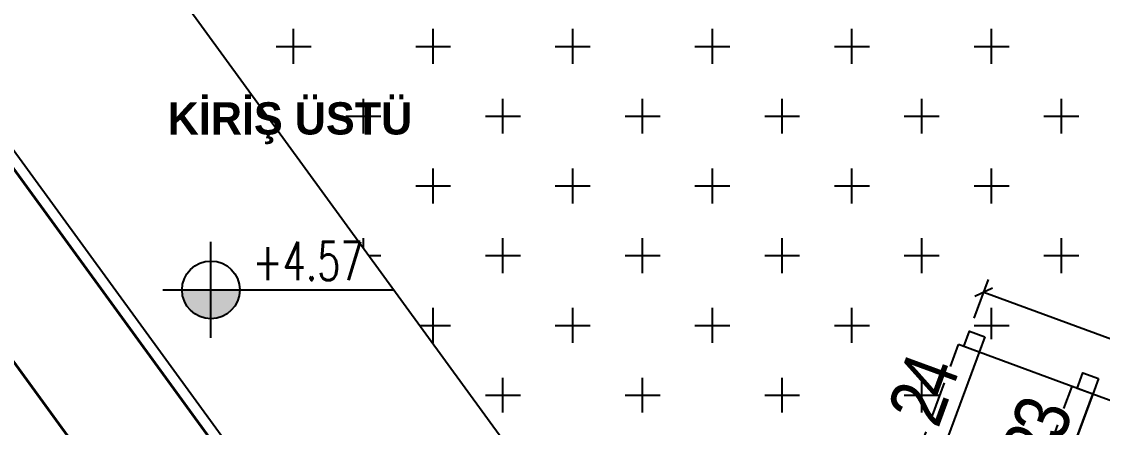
# Model space of a CAD drawing. Header units: millimetres. Extents: x 933584 to 974011, y 4545988 to 4553664.
# Drawn here: x 961512.6 to 961709.2, y 4552055.1 to 4552129 of the extents above; entities that cross this region are included whole.
import ezdxf

# ---------------------------------------------------------------- set-up
doc = ezdxf.new("R2010")
doc.units = ezdxf.units.MM
doc.header["$PDMODE"] = 35
for name, pattern in [('568_AVN_KES_01$0$HIDDEN', [0.375, 0.25, -0.125]), ('HIDDEN', [9.525, 6.35, -3.175]), ('HIDDEN2', [4.7625, 3.175, -1.5875])]:
    doc.linetypes.add(name, pattern=pattern)
doc.layers.get('0').update_dxf_attribs({"color": 255})
doc.layers.get('Defpoints').update_dxf_attribs({"color": 8})
for name, color, linetype in [('0-DMS-50', 143, 'Continuous'), ('0-HSL-SLD', 252, 'Continuous'), ('0-LNS-SLN', 6, 'Continuous'), ('0-LNS-SPL', 13, '568_AVN_KES_01$0$HIDDEN'), ('0-TXT-NXS', 7, 'Continuous'), ('0-TXT-PLV_50', 3, 'Continuous'), ('0-TXT-XBX_20', 3, 'Continuous')]:
    doc.layers.add(name, color=color, linetype=linetype)
doc.layers.add('2-SPS-IBW', color=5, linetype='Continuous', lineweight=40)
doc.layers.add('mimariKIRIS', color=251, linetype='HIDDEN2', lineweight=0)
doc.styles.add('139_UYG_PLN$0$Dumankaya_fikirtepe_VAZIYET_PLANI$0$Standard', font='arial.ttf')
doc.styles.add('Century Gothic_B_3', font='GOTHICB.TTF', dxfattribs={"height": 4})
doc.styles.add('dim_romans_50', font='swissl.ttf', dxfattribs={"width": 0.6, "height": 5})
doc.styles.add('T_General', font='simplxtw.shx', dxfattribs={"width": 0.7, "height": 200})
doc.dimstyles.new('ONK_dim 1_50', dxfattribs={"dimscale": 5, "dimtxt": 4, "dimasz": 0.5, "dimexe": 0.5, "dimexo": 0.5, "dimgap": 0.2, "dimtad": 1, "dimdec": 1, "dimrnd": 0.5, "dimzin": 9, "dimtxsty": 'dim_romans_50', "dimblk": 'OBLIQUE', "dimcen": 1, "dimclre": 256, "dimclrt": 256, "dimazin": 2, "dimtfac": 1, "dimtdec": 1, "dimtix": 1, "dimtmove": 2, "dimatfit": 3, "dimldrblk": 'OBLIQUE', "dimfxl": 3, "dimfxlon": 1, "dimarcsym": 0})

# ---------------------------------------------------------------- blocks, each defined once
blk = doc.blocks.new('xcvxcbv')
at = {"layer": '2-SPS-IBW'}
blk.add_lwpolyline([(934013, 4550609.59), (933993.28, 4550616.86), (933863.85, 4550794.73), (933863.85, 4550923.49), (933966.85, 4550923.49), (933966.85, 4550975.49), (933863.85, 4550975.49), (933863.85, 4550990.49), (933981.85, 4550990.49), (933981.85, 4550877.49), (933882.35, 4550877.49), (933882.35, 4550804.49), (934007.08, 4550633.09), (934019.92, 4550628.36), (934013, 4550609.59)], dxfattribs=at)
blk = doc.blocks.new('fdbxcbxb')
at = {"layer": '0-LNS-SLN', "linetype": 'HIDDEN'}
blk.add_lwpolyline([(936147.2, 4550487.53), (936178.39, 4550571.95)], dxfattribs=at)
at = {"layer": '0-LNS-SLN'}
for points in [[(936182.15, 4550570.56), (936178.39, 4550571.95)], [(936150.95, 4550486.14), (936147.2, 4550487.53)]]:
    blk.add_lwpolyline(points, dxfattribs=at)
blk.add_lwpolyline([(936150.95, 4550486.14), (936171.58, 4550478.51), (936202.78, 4550562.93), (936182.15, 4550570.56)], close=True, dxfattribs=at)
blk = doc.blocks.new('_Oblique')
at = {"color": 0, "linetype": 'ByBlock', "lineweight": -2}
blk.add_line((-0.5, -0.5), (0.5, 0.5), dxfattribs=at)
blk = doc.blocks.new('*D2112')
at = {"layer": '0-DMS-50', "lineweight": -2}
for p, q in [((961685.93, 4552075.02), (961688.53, 4552082.07)), ((961915.74, 4551990.1), (961918.34, 4551997.14))]:
    blk.add_line(p, q, dxfattribs=at)
at = {"layer": '0-DMS-50', "color": 0, "lineweight": -2}
blk.add_line((961917.47, 4551994.8), (961687.66, 4552079.72), dxfattribs=at)
at = {"layer": 'Defpoints', "color": 0}
for p in [(961687.66, 4552079.72), (961685.06, 4552072.68), (961914.87, 4551987.75)]:
    blk.add_point(p, dxfattribs=at)
at = {"layer": '0-DMS-50', "color": 0, "linetype": 'ByBlock', "lineweight": -2, "xscale": 2.5, "yscale": 2.5, "zscale": 2.5}
for p, rotation in [((961687.66, 4552079.72), 159.718194378801), ((961917.47, 4551994.8), 339.7181943788011)]:
    blk.add_blockref('_Oblique', p, dxfattribs=dict(at, rotation=rotation))
at = {"layer": '0-DMS-50', "insert": (961803.78, 4552040.54), "char_height": 5, "attachment_point": 5, "rotation": 339.7182, "style": 'dim_romans_50'}
blk.add_mtext('245', dxfattribs=at)
blk = doc.blocks.new('PLV-FNS')
h = blk.add_hatch(color=8)
edge = h.paths.add_edge_path()
edge.add_arc((0, 0), 150, 180, 0)
edge.add_line((150, 0), (-150, 0))
for p, q in [((0, -250), (0, 250)), ((-250, 0), (950, 0))]:
    blk.add_line(p, q)
blk.add_circle((0, 0), 150)
at = {"color": 8, "style": 'T_General', "width": 0.7}
for tag, p in [('INCE', (217.1, 50)), ('KABA', (217.1, -250))]:
    blk.add_attdef(tag, p, '', height=200, dxfattribs=at)
blk = doc.blocks.new('fvdsv')
at = {"layer": '0-HSL-SLD', "linetype": 'Continuous'}
for p, q in [((961562.075, 4552121.325), (961562.075, 4552127.675)), ((961587.475, 4552121.325), (961587.475, 4552127.675)), ((961612.875, 4552121.325), (961612.875, 4552127.675)), ((961638.275, 4552121.325), (961638.275, 4552127.675)), ((961663.675, 4552121.325), (961663.675, 4552127.675)), ((961689.075, 4552121.325), (961689.075, 4552127.675)), ((961558.9, 4552124.5), (961565.25, 4552124.5)), ((961584.3, 4552124.5), (961590.65, 4552124.5)), ((961609.7, 4552124.5), (961616.05, 4552124.5)), ((961635.1, 4552124.5), (961641.45, 4552124.5)), ((961660.5, 4552124.5), (961666.85, 4552124.5)), ((961685.9, 4552124.5), (961692.25, 4552124.5)), ((961574.775, 4552108.625), (961574.775, 4552114.975)), ((961600.175, 4552108.625), (961600.175, 4552114.975)), ((961625.575, 4552108.625), (961625.575, 4552114.975)), ((961650.975, 4552108.625), (961650.975, 4552114.975)), ((961676.375, 4552108.625), (961676.375, 4552114.975)), ((961701.775, 4552108.625), (961701.775, 4552114.975)), ((961571.6, 4552111.8), (961577.95, 4552111.8)), ((961597, 4552111.8), (961603.35, 4552111.8)), ((961622.4, 4552111.8), (961628.75, 4552111.8)), ((961647.8, 4552111.8), (961654.15, 4552111.8)), ((961673.2, 4552111.8), (961679.55, 4552111.8)), ((961698.6, 4552111.8), (961704.95, 4552111.8)), ((961587.475, 4552095.925), (961587.475, 4552102.275)), ((961612.875, 4552095.925), (961612.875, 4552102.275)), ((961638.275, 4552095.925), (961638.275, 4552102.275)), ((961663.675, 4552095.925), (961663.675, 4552102.275)), ((961689.075, 4552095.925), (961689.075, 4552102.275)), ((961584.3, 4552099.1), (961590.65, 4552099.1)), ((961609.7, 4552099.1), (961616.05, 4552099.1)), ((961635.1, 4552099.1), (961641.45, 4552099.1)), ((961660.5, 4552099.1), (961666.85, 4552099.1)), ((961685.9, 4552099.1), (961692.25, 4552099.1)), ((961574.775, 4552087.82), (961574.775, 4552089.575)), ((961600.175, 4552083.225), (961600.175, 4552089.575)), ((961625.575, 4552083.225), (961625.575, 4552089.575)), ((961650.975, 4552083.225), (961650.975, 4552089.575)), ((961676.375, 4552083.225), (961676.375, 4552089.575)), ((961701.775, 4552083.225), (961701.775, 4552089.575)), ((961575.809, 4552086.4), (961577.95, 4552086.4)), ((961597, 4552086.4), (961603.35, 4552086.4)), ((961622.4, 4552086.4), (961628.75, 4552086.4)), ((961647.8, 4552086.4), (961654.15, 4552086.4)), ((961673.2, 4552086.4), (961679.55, 4552086.4)), ((961698.6, 4552086.4), (961704.95, 4552086.4)), ((961587.475, 4552070.525), (961587.475, 4552076.875)), ((961612.875, 4552070.525), (961612.875, 4552076.875)), ((961638.275, 4552070.525), (961638.275, 4552076.875)), ((961663.675, 4552070.525), (961663.675, 4552076.875)), ((961689.075, 4552071.196), (961689.075, 4552076.875)), ((961585.051, 4552073.7), (961590.65, 4552073.7)), ((961609.7, 4552073.7), (961616.05, 4552073.7)), ((961635.1, 4552073.7), (961641.45, 4552073.7)), ((961660.5, 4552073.7), (961666.85, 4552073.7)), ((961685.9, 4552073.7), (961692.25, 4552073.7)), ((961600.175, 4552057.825), (961600.175, 4552064.175)), ((961625.575, 4552057.825), (961625.575, 4552064.175)), ((961650.975, 4552057.825), (961650.975, 4552064.175)), ((961676.375, 4552057.825), (961676.375, 4552064.175)), ((961597, 4552061), (961603.35, 4552061)), ((961622.4, 4552061), (961628.75, 4552061)), ((961647.8, 4552061), (961654.15, 4552061)), ((961673.2, 4552061), (961679.55, 4552061))]:
    blk.add_line(p, q, dxfattribs=at)

msp = doc.modelspace()

# ---------------------------------------------------------------- linework, layer by layer
at = {"layer": '0-HSL-SLD'}
msp.add_lwpolyline([(961523.85, 4552214.75), (961523.85, 4552157.8), (961647.97, 4551987.24)], dxfattribs=at)
at = {"layer": '0-LNS-SLN'}
for points in [[(961687.87, 4552071.64), (961686.84, 4552068.83), (961684.02, 4552069.87), (961685.06, 4552072.68), (961687.87, 4552071.64)], [(961708.51, 4552064.01), (961707.47, 4552061.2), (961704.66, 4552062.24), (961705.7, 4552065.05), (961708.51, 4552064.01)]]:
    msp.add_lwpolyline(points, dxfattribs=at)
at = {"layer": '0-LNS-SPL', "linetype": 'ByBlock', "ltscale": 0.5}
msp.add_lwpolyline([(961463.85, 4552329.75), (961583.85, 4552329.75), (961583.85, 4552212.75), (961484.35, 4552212.75), (961484.35, 4552142.4), (961608.34, 4551972.01), (961618.74, 4551968.18), (961629.14, 4551996.33), (962196.85, 4551786.53), (962196.85, 4551794.61), (962267.85, 4551794.61)], dxfattribs=at)
at = {"layer": 'mimariKIRIS', "ltscale": 5}
msp.add_lwpolyline([(961647.97, 4551987.24), (961523.85, 4552157.8), (961523.85, 4552505.75)], dxfattribs=at)

# ---------------------------------------------------------------- block references
for name, p in [('xcvxcbv', (27600, 1337.26)), ('fdbxcbxb', (25504.69, 1498.27)), ('fdbxcbxb', (25525.33, 1490.64))]:
    msp.add_blockref(name, p)
at = {"layer": '0-DMS-50'}
msp.add_blockref('fvdsv', (0, 0), dxfattribs=at)
at = {"layer": '0-TXT-PLV_50', "xscale": 0.03500000000203726, "yscale": 0.03500000000203726, "zscale": 0.03500000000203726}
msp.add_blockref('PLV-FNS', (961547.04, 4552080.17), dxfattribs=at).add_auto_attribs({'INCE': '+4.57'})

# ---------------------------------------------------------------- texts
at = {"layer": '0-TXT-NXS', "char_height": 10, "attachment_point": 3, "rotation": 69.8726, "style": '139_UYG_PLN$0$Dumankaya_fikirtepe_VAZIYET_PLANI$0$Standard'}
for s, insert in [('{\\T0.8;\\fArial Narrow|b0|i0|c162|p34;24}', (961673.68, 4552068.38, 1.23)), ('{\\T0.8;\\fArial Narrow|b0|i0|c162|p34;23}', (961694.31, 4552060.75, 1.23))]:
    msp.add_mtext_dynamic_manual_height_columns(s, width=10, gutter_width=12.5, heights=[0], dxfattribs=dict(at, insert=insert))
at = {"layer": '0-TXT-XBX_20', "insert": (961539.16, 4552114.33), "char_height": 5.8729, "width": 228.8091, "attachment_point": 1, "line_spacing_factor": 0.984502, "style": 'Century Gothic_B_3'}
msp.add_mtext('\\pxql;{\\fFranklin Gothic Book|b1|i0|c162|p34;KİRİŞ ÜSTÜ}', dxfattribs=at)

# ---------------------------------------------------------------- dimensions: what is measured, and where the dimension line sits
at = {"layer": '0-DMS-50'}
dim = msp.add_aligned_dim(p1=(961914.87, 4551987.75), p2=(961685.06, 4552072.68), distance=-7.51, dimstyle='ONK_dim 1_50', dxfattribs=at)
dim.commit()
dim.dimension.update_dxf_attribs({"geometry": '*D2112', "text_midpoint": (961803.78, 4552040.54)})

doc.saveas('drawing.dxf')
